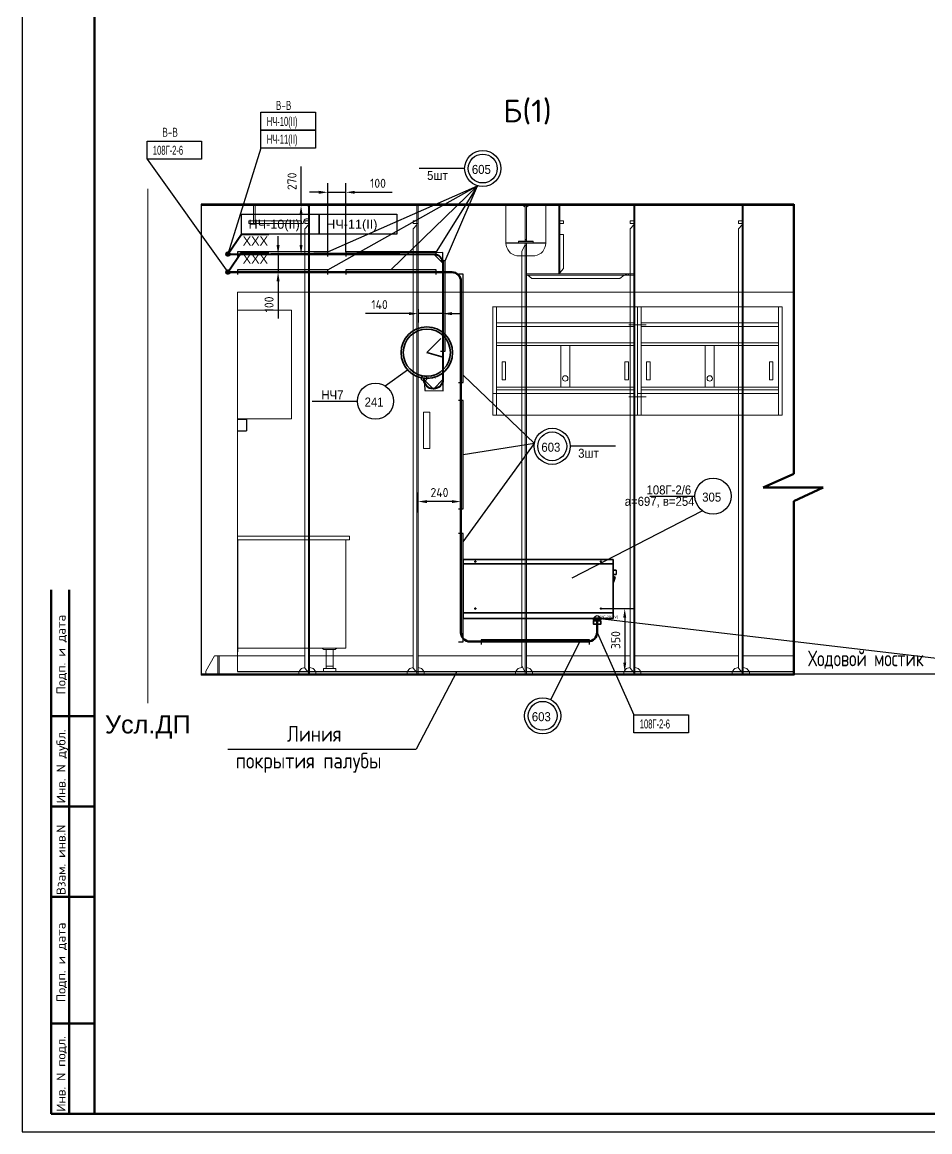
# Model space of a CAD drawing. Header units: millimetres. Extents: x -35117 to 70520, y -28859 to 27816.
# Drawn here: x -13164 to -8139, y -16166 to -10023 of the extents above; entities that cross this region are included whole.
import ezdxf

# ---------------------------------------------------------------- set-up
doc = ezdxf.new("R2010")
doc.units = ezdxf.units.MM
for name, color, linetype in [('-1', 7, 'Continuous'), ('-1109', 7, 'Continuous'), ('CABLE', 6, 'Continuous'), ('DIMENSION', 1, 'Continuous'), ('EQUIPMENT', 7, 'Continuous'), ('FORM', 7, 'Continuous'), ('FURN', 4, 'Continuous'), ('Kabeli', 7, 'Continuous'), ('KabeliError', 7, 'Continuous'), ('Выноски', 7, 'Continuous'), ('ВыноскиНаПолеЧертежа', 7, 'Continuous'), ('Насыщение', 7, 'Continuous'), ('ОЛЬГА', 7, 'Continuous'), ('Позиции', 1, 'Continuous'), ('ПозицииОборудования', 7, 'Continuous'), ('ТРАССЫскрытые', 7, 'Continuous'), ('Эл.слесарное насыщение', 7, 'Continuous'), ('ЭСН', 255, 'Continuous')]:
    doc.layers.add(name, color=color, linetype=linetype)
for name, color, linetype, lineweight in [('FORM1', 4, 'Continuous', 50), ('FORMAT', 7, 'Continuous', 15), ('Hull', 1, 'Continuous', 40), ('Other', 3, 'Continuous', 60), ('ТРАССЫ', 7, 'Continuous', 40)]:
    doc.layers.add(name, color=color, linetype=linetype, lineweight=lineweight)
doc.styles.add('SIMPLEX', font='simplex.shx', dxfattribs={"width": 0.9, "height": 50})
doc.styles.get("Standard").update_dxf_attribs({"font": 'arial.ttf'})
doc.styles.add('Standard1', font='simplex.shx', dxfattribs={"height": 2.5})
doc.dimstyles.new('М_20 -1', dxfattribs={"dimscale": 0, "dimtxt": 50, "dimasz": 50, "dimexe": 50, "dimexo": 0, "dimgap": 25, "dimtad": 1, "dimdec": 0, "dimrnd": 5, "dimdsep": 46, "dimtxsty": 'SIMPLEX', "dimcen": 50, "dimclrd": 1, "dimclre": 1, "dimclrt": 3, "dimadec": 0, "dimazin": 0, "dimtfac": 1, "dimtdec": 0, "dimtmove": 0, "dimatfit": 3, "dimfxl": 1, "dimtolj": 1, "dimtzin": 0, "dimarcsym": 0})

# ---------------------------------------------------------------- blocks, each defined once
blk = doc.blocks.new('*U69')
at = {"layer": 'ЭСН', "lineweight": 30}
blk.add_lwpolyline([(500, -25), (500, 0), (0, 0), (0, -25)], dxfattribs=at)
blk = doc.blocks.new('*D103')
at = {"layer": 'Defpoints', "color": 0, "linetype": 'Continuous'}
for p in [(-11619.9, -11036.8), (-11504.4, -11036.8), (-11504.4, -11306.8)]:
    blk.add_point(p, dxfattribs=at)
at = {"layer": 'DIMENSION', "color": 1, "linetype": 'Continuous', "lineweight": -2}
for p, q in [((-11619.9, -11036.8), (-11619.9, -10821.1)), ((-11504.4, -11036.8), (-11669.9, -11036.8)), ((-11619.9, -11256.8), (-11619.9, -11086.8)), ((-11504.4, -11306.8), (-11669.9, -11306.8))]:
    blk.add_line(p, q, dxfattribs=at)
at = {"layer": 'DIMENSION', "color": 1, "linetype": 'Continuous'}
for points in [[(-11628.2, -11086.8), (-11611.5, -11086.8), (-11619.9, -11036.8)], [(-11628.2, -11256.8), (-11611.5, -11256.8), (-11619.9, -11306.8)]]:
    blk.add_solid(points, dxfattribs=at)
at = {"layer": 'DIMENSION', "color": 3, "linetype": 'Continuous', "insert": (-11669.9, -10904), "char_height": 50, "attachment_point": 5, "rotation": 90, "style": 'SIMPLEX'}
blk.add_mtext('\\A1;270', dxfattribs=at)
blk = doc.blocks.new('*D104')
at = {"layer": 'Defpoints', "color": 0, "linetype": 'Continuous'}
for p in [(-11372.4, -10964.8), (-11472.4, -11294.3), (-11372.4, -11294.3)]:
    blk.add_point(p, dxfattribs=at)
at = {"layer": 'DIMENSION', "color": 1, "linetype": 'Continuous', "lineweight": -2}
for p, q in [((-11472.4, -11294.3), (-11472.4, -10914.8)), ((-11372.4, -11294.3), (-11372.4, -10914.8)), ((-11522.4, -10964.8), (-11572.4, -10964.8)), ((-11472.4, -10964.8), (-11372.4, -10964.8)), ((-11322.4, -10964.8), (-11115.2, -10964.8))]:
    blk.add_line(p, q, dxfattribs=at)
at = {"layer": 'DIMENSION', "color": 1, "linetype": 'Continuous'}
for points in [[(-11522.4, -10956.4), (-11522.4, -10973.1), (-11472.4, -10964.8)], [(-11322.4, -10956.4), (-11322.4, -10973.1), (-11372.4, -10964.8)]]:
    blk.add_solid(points, dxfattribs=at)
at = {"layer": 'DIMENSION', "color": 3, "linetype": 'Continuous', "insert": (-11193.8, -10914.8), "char_height": 50, "attachment_point": 5, "style": 'SIMPLEX'}
blk.add_mtext('\\A1;100', dxfattribs=at)
blk = doc.blocks.new('*D105')
at = {"layer": 'Defpoints', "color": 0, "linetype": 'Continuous'}
for p in [(-10972.4, -11611.1), (-10834.9, -11636.4), (-10834.9, -11640)]:
    blk.add_point(p, dxfattribs=at)
at = {"layer": 'DIMENSION', "color": 1, "linetype": 'Continuous', "lineweight": -2}
for p, q in [((-10834.9, -11640), (-10834.9, -11586.4)), ((-11022.4, -11636.4), (-11263.8, -11636.4)), ((-10972.4, -11611.1), (-10972.4, -11686.4)), ((-10834.9, -11636.4), (-10972.4, -11636.4)), ((-10784.9, -11636.4), (-10734.9, -11636.4))]:
    blk.add_line(p, q, dxfattribs=at)
at = {"layer": 'DIMENSION', "color": 1, "linetype": 'Continuous'}
for points in [[(-11022.4, -11628.1), (-11022.4, -11644.7), (-10972.4, -11636.4)], [(-10784.9, -11628.1), (-10784.9, -11644.7), (-10834.9, -11636.4)]]:
    blk.add_solid(points, dxfattribs=at)
at = {"layer": 'DIMENSION', "color": 3, "linetype": 'Continuous', "insert": (-11185.2, -11586.4), "char_height": 50, "attachment_point": 5, "style": 'SIMPLEX'}
blk.add_mtext('\\A1;140', dxfattribs=at)
blk = doc.blocks.new('A$C748B03BD')
at = {"layer": 'Позиции'}
for p in [(0, 0), (600, 0)]:
    blk.add_blockref('*U69', p, dxfattribs=at)
blk = doc.blocks.new('*U61')
at = {"layer": 'ЭСН', "lineweight": 30}
blk.add_lwpolyline([(600, -25), (600, 0), (0, 0), (0, -25)], dxfattribs=at)
blk = doc.blocks.new('*D110')
at = {"layer": 'Defpoints', "color": 0, "linetype": 'Continuous'}
for p in [(-11796.7, -11306.8), (-11796.7, -11406.8), (-11747, -11406.8)]:
    blk.add_point(p, dxfattribs=at)
at = {"layer": 'DIMENSION', "color": 1, "linetype": 'Continuous', "lineweight": -2}
for p, q in [((-11747, -11256.8), (-11747, -11206.8)), ((-11796.7, -11306.8), (-11697, -11306.8)), ((-11747, -11306.8), (-11747, -11406.8)), ((-11796.7, -11406.8), (-11697, -11406.8)), ((-11747, -11456.8), (-11747, -11664))]:
    blk.add_line(p, q, dxfattribs=at)
at = {"layer": 'DIMENSION', "color": 1, "linetype": 'Continuous'}
for points in [[(-11755.4, -11256.8), (-11738.7, -11256.8), (-11747, -11306.8)], [(-11755.4, -11456.8), (-11738.7, -11456.8), (-11747, -11406.8)]]:
    blk.add_solid(points, dxfattribs=at)
at = {"layer": 'DIMENSION', "color": 3, "linetype": 'Continuous', "insert": (-11797, -11585.4), "char_height": 50, "attachment_point": 5, "rotation": 90, "style": 'SIMPLEX'}
blk.add_mtext('\\A1;100', dxfattribs=at)
blk = doc.blocks.new('*D111')
at = {"layer": 'Defpoints', "color": 0, "linetype": 'Continuous'}
for p in [(-10972.4, -12676.8), (-10972.4, -12736.6), (-10734.9, -12736.6)]:
    blk.add_point(p, dxfattribs=at)
at = {"layer": 'DIMENSION', "color": 1, "linetype": 'Continuous', "lineweight": -2}
for p, q in [((-10972.4, -12736.6), (-10972.4, -12626.8)), ((-10734.9, -12736.6), (-10734.9, -12626.8)), ((-10784.9, -12676.8), (-10922.4, -12676.8))]:
    blk.add_line(p, q, dxfattribs=at)
at = {"layer": 'DIMENSION', "color": 1, "linetype": 'Continuous'}
for points in [[(-10922.4, -12668.5), (-10922.4, -12685.2), (-10972.4, -12676.8)], [(-10784.9, -12668.5), (-10784.9, -12685.2), (-10734.9, -12676.8)]]:
    blk.add_solid(points, dxfattribs=at)
at = {"layer": 'DIMENSION', "color": 3, "linetype": 'Continuous', "insert": (-10853.6, -12626.8), "char_height": 50, "attachment_point": 5, "style": 'SIMPLEX'}
blk.add_mtext('\\A1;240', dxfattribs=at)
blk = doc.blocks.new('*D117')
at = {"layer": 'Defpoints', "color": 0, "linetype": 'Continuous'}
for p in [(-9959.9, -13269), (-9943.1, -13617.8), (-9828, -13617.8)]:
    blk.add_point(p, dxfattribs=at)
at = {"layer": 'DIMENSION', "color": 1, "linetype": 'Continuous', "lineweight": -2}
for p, q in [((-9959.9, -13269), (-9778, -13269)), ((-9828, -13319), (-9828, -13567.8)), ((-9943.1, -13617.8), (-9778, -13617.8))]:
    blk.add_line(p, q, dxfattribs=at)
at = {"layer": 'DIMENSION', "color": 1, "linetype": 'Continuous'}
for points in [[(-9836.3, -13319), (-9819.7, -13319), (-9828, -13269)], [(-9836.3, -13567.8), (-9819.7, -13567.8), (-9828, -13617.8)]]:
    blk.add_solid(points, dxfattribs=at)
at = {"layer": 'DIMENSION', "color": 3, "linetype": 'Continuous', "insert": (-9878, -13443.4), "char_height": 50, "attachment_point": 5, "rotation": 90, "style": 'SIMPLEX'}
blk.add_mtext('\\A1;350', dxfattribs=at)
blk = doc.blocks.new('*U397')
for p, q in [((0, 0), (74.4, 110.2)), ((74.4, 110.2), (225.6, 110.2))]:
    blk.add_line(p, q)
blk.add_circle((0, 0), 10)
blk.add_circle((0, 0), 10)
for tag, p in [('НАЗВАНИЕ_ПЕРЕХОДА', (86.2, 116.4)), ('СПРАВКА_ПЕРЕХОДА', (82, 47.2))]:
    blk.add_attdef(tag, p, '', height=50)
at = {"flags": 1}
for tag, p in [('ДЛИНА_ПЕРЕХОДА', (104.7, -170.5)), ('СУФИКС', (95, -250.5)), ('ID_перех', (95, -319.4))]:
    blk.add_attdef(tag, p, '', height=50, dxfattribs=at)
blk = doc.blocks.new('*U409')
for p, q in [((0, 0), (74.4, 110.2)), ((74.4, 110.2), (225.6, 110.2))]:
    blk.add_line(p, q)
blk.add_circle((0, 0), 10)
blk.add_circle((0, 0), 10)
for tag, p in [('НАЗВАНИЕ_ПЕРЕХОДА', (86.2, 116.4)), ('СПРАВКА_ПЕРЕХОДА', (82, 47.2))]:
    blk.add_attdef(tag, p, '', height=50)
at = {"flags": 1}
for tag, p in [('ДЛИНА_ПЕРЕХОДА', (104.7, -170.5)), ('СУФИКС', (95, -250.5)), ('ID_перех', (95, -319.4))]:
    blk.add_attdef(tag, p, '', height=50, dxfattribs=at)

msp = doc.modelspace()

# ---------------------------------------------------------------- linework, layer by layer
at = {"layer": '-1', "color": 1, "lineweight": 0}
msp.add_line((-12468.68, -10944.932), (-12468.68, -13792.385), dxfattribs=at)
at = {"layer": '-1109', "color": 1, "lineweight": 0}
for p, q in [((-10186.383, -11036.816), (-10192.383, -11036.816)), ((-10192.383, -11036.816), (-10192.383, -11046.815)), ((-10186.383, -11046.815), (-10192.383, -11046.815)), ((-10192.383, -11051.816), (-10186.383, -11051.816)), ((-10186.383, -11046.815), (-10186.383, -11036.816))]:
    msp.add_line(p, q, dxfattribs=at)
at = {"layer": '-1109', "color": 4, "lineweight": 0}
msp.add_lwpolyline([(-9137.381, -13630.815), (-8892.36, -13630.815)], dxfattribs=at)
at = {"color": 3}
for p, q in [((-8892.36, -11029.816), (-12172.36, -11029.816)), ((-12172.36, -11029.816), (-12172.36, -13636.838)), ((-12172.36, -11036.816), (-8892.36, -11036.816)), ((-12172.36, -13629.838), (-8892.36, -13629.838)), ((-8892.36, -13629.838), (-7985.657, -13629.838)), ((-8892.36, -13636.838), (-12172.36, -13636.838))]:
    msp.add_line(p, q, dxfattribs=at)
at = {"color": 2, "ltscale": 300}
for p, q in [((-11972.36, -12220.466), (-11922.36, -12220.466)), ((-11922.36, -12220.466), (-11922.36, -12285.468)), ((-11972.36, -12285.468), (-11922.36, -12285.468))]:
    msp.add_line(p, q, dxfattribs=at)
msp.add_line((-11972.36, -13617.838), (-8892.36, -13617.838))
at = {"color": 2}
for p in [(-10756.664, -13617.838), (-12025.22, -14047.788)]:
    msp.add_line(p, (-10981.78, -14047.788), dxfattribs=at)
msp.add_lwpolyline([(-10938.41, -11994.41), (-10934.628, -12062.536), (-10833.819, -12062.857), (-10834.201, -11297.763), (-12025.047, -11306.816)])
at = {"layer": 'CABLE', "color": 6, "linetype": 'Continuous', "lineweight": 50}
for points in [[(-12025.047, -11406.816), (-10784.86, -11406.816, -0.41421356), (-10734.86, -11456.816), (-10734.86, -13401.467, 0.41421356), (-10684.86, -13451.467), (-10683.795, -13451.467, 0.00244523), (-10683.306, -13451.465, 0.00244523)], [(-10030.437, -13451.465, 0.4113517), (-9980.926, -13401.467), (-9980.926, -13322.651)]]:
    msp.add_lwpolyline(points, format="xyb", dxfattribs=at)
msp.add_lwpolyline([(-10683.306, -13451.465), (-10030.437, -13451.465)], dxfattribs=at)
at = {"layer": 'CABLE', "color": 2, "linetype": 'Continuous', "lineweight": 50}
msp.add_circle((-12025.047, -11306.816), 8.849, dxfattribs=at)
at = {"layer": 'CABLE', "color": 6, "linetype": 'Continuous', "lineweight": 50}
msp.add_circle((-12025.047, -11406.816), 8.849, dxfattribs=at)
at = {"layer": 'EQUIPMENT', "color": 2, "linetype": 'Continuous', "lineweight": 35}
for p, q in [((-10722.36, -12996.894), (-9892.36, -12996.894)), ((-10722.36, -13323.238), (-10722.36, -12996.894)), ((-9892.36, -13020.638), (-10722.36, -13020.638)), ((-9892.36, -12996.894), (-9892.36, -13323.238)), ((-9890.443, -13056.498), (-9875.367, -13056.498)), ((-9875.367, -13079.546), (-9890.443, -13079.546)), ((-9880.688, -13095.32), (-9890.443, -13090.888)), ((-9890.443, -13123.687), (-9880.688, -13095.32)), ((-9892.36, -13292.894), (-10722.36, -13292.894)), ((-9892.36, -13323.238), (-10722.36, -13323.238))]:
    msp.add_line(p, q, dxfattribs=at)
for points in [[(-10923.397, -11852.402), (-10845.502, -11774.507)], [(-10923.397, -11852.402), (-10832.755, -11876.689)]]:
    msp.add_lwpolyline(points, dxfattribs=at)
for points in [[(-9960.182, -13322.651), (-10001.67, -13322.651), (-10001.67, -13330.743), (-9960.182, -13330.743)], [(-9960.182, -13336.812), (-10001.67, -13336.812), (-10001.67, -13355.018), (-9960.182, -13355.018)], [(-9971.313, -13330.743), (-9993.575, -13330.743), (-9993.575, -13336.812), (-9971.313, -13336.812)]]:
    msp.add_lwpolyline(points, close=True, dxfattribs=at)
for centre, radius in [((-10923.397, -11852.402), 142.8), ((-10923.397, -11852.402), 130.56), ((-10654.86, -13008.962), 3), ((-9959.86, -13008.962), 3), ((-10654.86, -13268.962), 3), ((-9959.86, -13268.962), 3)]:
    msp.add_circle(centre, radius, dxfattribs=at)
at = {"layer": 'FORM', "color": 7}
msp.add_lwpolyline([(-13163.591, -16165.54), (3636.409, -16165.54), (3636.409, -4285.54), (-13163.591, -4285.54)], close=True, dxfattribs=at)
at = {"layer": 'FORM1'}
for p, q in [((-12763.591, -4385.54), (-12763.591, -16065.54)), ((-13003.591, -16065.54), (-13003.591, -13165.54)), ((-12903.591, -16065.54), (-12903.591, -13165.54)), ((-12763.591, -13865.54), (-13003.591, -13865.54)), ((-12763.591, -14365.54), (-13003.591, -14365.54)), ((-12763.591, -14865.54), (-13003.591, -14865.54)), ((-12763.591, -15565.54), (-13003.591, -15565.54)), ((-12763.591, -16065.54), (-13003.591, -16065.54)), ((-12763.591, -16065.54), (3536.409, -16065.54))]:
    msp.add_line(p, q, dxfattribs=at)
at = {"layer": 'FORMAT', "color": 0}
msp.add_line((-11272.36, -13629.838), (-11302.36, -13629.838), dxfattribs=at)
at = {"layer": 'FURN', "color": 4}
msp.add_line((-11972.36, -12887.838), (-11972.36, -13507.838), dxfattribs=at)
at = {"layer": 'Hull', "color": 86, "linetype": 'Continuous', "lineweight": 20}
for p, q in [((-11874.463, -11136.816), (-11874.463, -11036.816)), ((-10378.381, -11236.816), (-10378.381, -11036.816)), ((-10372.382, -11036.816), (-10372.382, -11236.816)), ((-10192.383, -11046.815), (-10192.383, -11136.816)), ((-10192.383, -11160.38), (-10192.383, -11051.816)), ((-10186.383, -11136.816), (-10186.383, -11046.815)), ((-10186.383, -11051.816), (-10186.383, -11160.38)), ((-11908.603, -11136.816), (-11908.603, -11123.423)), ((-11908.603, -11123.423), (-11882.34, -11123.423)), ((-11882.34, -11136.816), (-11908.603, -11136.816)), ((-11882.34, -11123.423), (-11882.34, -11136.816)), ((-11616.751, -11123.423), (-11882.34, -11123.423)), ((-11882.34, -11136.816), (-11616.751, -11136.816)), ((-11616.751, -11136.816), (-11616.751, -11123.423)), ((-11572.382, -11136.816), (-11578.381, -11136.816)), ((-11578.381, -11136.816), (-11578.381, -11151.816)), ((-11578.381, -11151.816), (-11572.382, -11151.816)), ((-11578.381, -11151.816), (-11578.381, -11286.816)), ((-11572.382, -11151.816), (-11572.382, -11136.816)), ((-11572.382, -11286.816), (-11572.382, -11151.816)), ((-10972.382, -11136.816), (-10978.381, -11136.816)), ((-10978.381, -11136.816), (-10978.381, -11151.816)), ((-10972.382, -11151.816), (-10972.382, -11136.816)), ((-10192.383, -11136.816), (-10186.383, -11136.816)), ((-10186.383, -11136.816), (-10192.383, -11136.816)), ((-10192.383, -11136.816), (-10192.383, -11146.815)), ((-10186.383, -11146.815), (-10192.383, -11146.815)), ((-10192.383, -11146.815), (-10192.383, -11286.816)), ((-10192.383, -11160.38), (-10186.383, -11160.38)), ((-10192.383, -11199.04), (-10192.383, -11160.38)), ((-10186.383, -11146.815), (-10186.383, -11136.816)), ((-10186.383, -11286.816), (-10186.383, -11146.815)), ((-10186.383, -11160.38), (-10186.383, -11199.04)), ((-9772.382, -11136.816), (-9778.381, -11136.816)), ((-9778.381, -11136.816), (-9778.381, -11151.816)), ((-9778.381, -11151.816), (-9772.382, -11151.816)), ((-9772.382, -11151.816), (-9772.382, -11136.816)), ((-9172.382, -11136.816), (-9178.381, -11136.816)), ((-9178.381, -11136.816), (-9178.381, -11151.816)), ((-9178.381, -11151.816), (-9172.382, -11151.816)), ((-9172.382, -11151.816), (-9172.382, -11136.816)), ((-10372.382, -11226.816), (-10378.381, -11226.816)), ((-10378.381, -11226.816), (-10378.381, -11229.745)), ((-10378.381, -11229.745), (-10372.382, -11229.745)), ((-10378.381, -11229.745), (-10378.381, -11236.816)), ((-10372.382, -11236.816), (-10378.381, -11236.816)), ((-10378.381, -11236.816), (-10372.382, -11236.816)), ((-10372.382, -11229.745), (-10372.382, -11226.816)), ((-10372.382, -11236.816), (-10372.382, -11229.745)), ((-10192.383, -11416.815), (-10192.383, -11199.04)), ((-10186.383, -11199.04), (-10186.383, -11416.815)), ((-10372.382, -11244.815), (-10378.381, -11244.815)), ((-10378.381, -11244.815), (-10378.381, -11259.815)), ((-10378.381, -11259.815), (-10372.382, -11259.815)), ((-10378.381, -11259.815), (-10378.381, -11394.815)), ((-10372.382, -11259.815), (-10372.382, -11244.815)), ((-10372.382, -11394.815), (-10372.382, -11259.815)), ((-10372.382, -11416.815), (-9823.383, -11416.815)), ((-9823.383, -11422.816), (-10372.382, -11422.816)), ((-10186.383, -11416.815), (-10192.383, -11416.815)), ((-9823.383, -11416.815), (-9823.383, -11422.816)), ((-9823.383, -11416.815), (-9821.478, -11416.815)), ((-9821.478, -11422.816), (-9823.383, -11422.816)), ((-9821.478, -11416.815), (-9821.478, -11422.816)), ((-9821.478, -11416.815), (-9816.058, -11416.815)), ((-9816.058, -11422.816), (-9821.478, -11422.816)), ((-9816.058, -11416.815), (-9816.058, -11422.816)), ((-9816.058, -11416.815), (-9807.95, -11416.815)), ((-9807.95, -11422.816), (-9816.058, -11422.816)), ((-9807.95, -11416.815), (-9807.95, -11422.816)), ((-9807.95, -11416.815), (-9798.383, -11416.815)), ((-9798.383, -11422.816), (-9807.95, -11422.816)), ((-9798.383, -11416.815), (-9798.383, -11422.816)), ((-9798.383, -11416.815), (-9778.381, -11416.815)), ((-9778.381, -11422.816), (-9798.383, -11422.816)), ((-9778.381, -11416.815), (-9778.381, -11422.816))]:
    msp.add_line(p, q, dxfattribs=at)
at = {"layer": 'Hull', "color": 4, "linetype": 'Continuous', "lineweight": 50}
for p, q in [((-8892.36, -11029.816), (-8892.36, -12523.384)), ((-9060.96, -12599.756), (-8892.36, -12523.384)), ((-9060.96, -12599.756), (-8892.36, -12523.384)), ((-8892.36, -12599.756), (-9060.96, -12599.756)), ((-8892.36, -12599.756), (-8729.159, -12599.756)), ((-8892.36, -12673.682), (-8729.159, -12599.756)), ((-8892.36, -12673.682), (-8729.159, -12599.756)), ((-8892.36, -12673.682), (-8892.36, -13636.838))]:
    msp.add_line(p, q, dxfattribs=at)
at = {"layer": 'Hull', "color": 86, "linetype": 'Continuous', "lineweight": 20}
for points in [[(-11874.463, -11136.816), (-11882.34, -11136.816), (-11882.34, -11036.816), (-11874.463, -11036.816)], [(-11874.463, -11036.816), (-11584.863, -11036.816), (-11578.381, -11046.815), (-11578.381, -11111.816), (-11591.345, -11111.816), (-11597.543, -11113.718), (-11602.802, -11119.137), (-11606.314, -11127.249), (-11607.547, -11136.816), (-11874.463, -11136.816)], [(-11572.382, -11036.816), (-11572.382, -11136.816), (-11578.381, -11136.816), (-11578.381, -11036.816), (-11572.382, -11036.816)], [(-10972.382, -11036.816), (-10972.382, -11136.816), (-10978.381, -11136.816), (-10978.381, -11036.816), (-10972.382, -11036.816)], [(-10379.382, -11047.816), (-10389.383, -11037.815), (-10485.382, -11037.815), (-10485.382, -11244.815), (-10416.382, -11244.815), (-10416.382, -11235.815), (-10379.382, -11235.815), (-10379.382, -11047.816)], [(-10371.381, -11047.816), (-10371.381, -11235.815), (-10334.381, -11235.815), (-10334.381, -11244.815), (-10265.381, -11244.815), (-10265.381, -11037.815), (-10361.383, -11037.815), (-10371.381, -11047.816)], [(-9772.382, -11036.816), (-9772.382, -11136.816), (-9778.381, -11136.816), (-9778.381, -11036.816), (-9772.382, -11036.816)], [(-9172.382, -11036.816), (-9172.382, -11136.816), (-9178.381, -11136.816), (-9178.381, -11036.816), (-9172.382, -11036.816)], [(-11578.381, -11136.816), (-11598.383, -11136.816), (-11598.383, -11123.423), (-11578.381, -11123.423), (-11578.381, -11136.816)], [(-11578.381, -13623.665), (-11578.381, -11143.966), (-11598.383, -11167.802), (-11598.383, -13599.829), (-11578.381, -13623.665)], [(-11572.382, -11136.816), (-11572.382, -13630.815), (-11578.381, -13630.815), (-11578.381, -11136.816), (-11572.382, -11136.816)], [(-10978.381, -11136.816), (-10998.383, -11136.816), (-10998.383, -11123.423), (-10978.381, -11123.423), (-10978.381, -11136.816)], [(-10978.381, -13623.665), (-10978.381, -11143.966), (-10998.383, -11167.802), (-10998.383, -13599.829), (-10978.381, -13623.665)], [(-10972.382, -11136.816), (-10972.382, -13630.815), (-10978.381, -13630.815), (-10978.381, -11136.816), (-10972.382, -11136.816)], [(-10186.383, -11136.816), (-10166.382, -11136.816), (-10166.382, -11123.423), (-10186.383, -11123.423), (-10186.383, -11136.816)], [(-9778.381, -11136.816), (-9798.383, -11136.816), (-9798.383, -11123.423), (-9778.381, -11123.423), (-9778.381, -11136.816)], [(-9778.381, -13623.665), (-9778.381, -11143.966), (-9798.383, -11167.802), (-9798.383, -13599.829), (-9778.381, -13623.665)], [(-9772.382, -11136.816), (-9772.382, -13630.815), (-9778.381, -13630.815), (-9778.381, -11136.816), (-9772.382, -11136.816)], [(-9178.381, -11136.816), (-9198.383, -11136.816), (-9198.383, -11123.423), (-9178.381, -11123.423), (-9178.381, -11136.816)], [(-9178.381, -13623.665), (-9178.381, -11143.966), (-9198.383, -11167.802), (-9198.383, -13599.829), (-9178.381, -13623.665)], [(-9172.382, -11136.816), (-9172.382, -13630.815), (-9178.381, -13630.815), (-9178.381, -11136.816), (-9172.382, -11136.816)], [(-10415.381, -11236.816), (-10335.382, -11236.816), (-10335.382, -11244.815), (-10415.381, -11244.815), (-10415.381, -11236.816)], [(-10186.383, -11199.04), (-10186.383, -11409.665), (-10166.382, -11385.829), (-10166.382, -11199.04), (-10186.383, -11199.04)], [(-10378.381, -13620.423), (-10378.381, -11255.208), (-10398.383, -11289.848), (-10398.383, -13585.782), (-10378.381, -13620.423)], [(-10372.382, -11244.815), (-10372.382, -13630.815), (-10378.381, -13630.815), (-10378.381, -11244.815), (-10372.382, -11244.815)], [(-9830.533, -11422.816), (-10365.231, -11422.816), (-10341.397, -11442.815), (-9854.367, -11442.815), (-9830.533, -11422.816)], [(-12072.382, -13630.815), (-12072.382, -13530.815), (-12080.38, -13530.815), (-12080.38, -13630.815), (-12072.382, -13630.815)]]:
    msp.add_lwpolyline(points, dxfattribs=at)
for points in [[(-10485.382, -11245.815, 0.18167526), (-10468.533, -11292.089, 0.18167932), (-10425.382, -11315.816), (-10325.382, -11315.816, 0.18167932), (-10282.23, -11292.089, 0.18167526), (-10265.381, -11245.815), (-10485.382, -11245.815)], [(-12147.382, -13630.815), (-11633.38, -13630.815, -0.19892223), (-11623.129, -13606.068, -0.19892313), (-11598.383, -13595.815), (-11598.383, -13530.815), (-12098.306, -13530.815), (-12147.382, -13615.816), (-12147.382, -13630.815)], [(-11537.381, -13630.815), (-11033.38, -13630.815, -0.19892223), (-11023.129, -13606.068, -0.19892313), (-10998.383, -13595.815), (-10998.383, -13530.815), (-11572.382, -13530.815), (-11572.382, -13595.815, -0.19890219), (-11547.632, -13606.068, -0.19892223), (-11537.381, -13630.815, -0.19892223)], [(-10937.381, -13630.815), (-10433.383, -13630.815, -0.19891356), (-10423.129, -13606.068, -0.19892313), (-10398.383, -13595.815), (-10398.383, -13530.815), (-10972.382, -13530.815), (-10972.382, -13595.815, -0.19890219), (-10947.632, -13606.068, -0.19892223), (-10937.381, -13630.815, -0.19892223)], [(-10337.381, -13630.815), (-9833.383, -13630.815, -0.19891356), (-9823.129, -13606.068, -0.19892313), (-9798.383, -13595.815), (-9798.383, -13530.815), (-10372.382, -13530.815), (-10372.382, -13595.815, -0.19890219), (-10347.632, -13606.068, -0.19892223), (-10337.381, -13630.815, -0.19892223)], [(-9737.381, -13630.815), (-9233.383, -13630.815, -0.19891356), (-9223.129, -13606.068, -0.19892313), (-9198.383, -13595.815), (-9198.383, -13530.815), (-9772.382, -13530.815), (-9772.382, -13595.815, -0.19890219), (-9747.632, -13606.068, -0.19892223), (-9737.381, -13630.815, -0.19892223)], [(-8892.36, -13530.815), (-9172.382, -13530.815), (-9172.382, -13595.815, -0.19890219), (-9147.632, -13606.068, -0.19892223), (-9137.381, -13630.815)]]:
    msp.add_lwpolyline(points, format="xyb", dxfattribs=at)
at = {"layer": 'Kabeli', "color": 5}
msp.add_lwpolyline([(-10938.41, -11994.41), (-10938.991, -11995.048), (-10938.791, -12003.127), (-10888.807, -12051.892), (-10884.86, -12051.892), (-10834.86, -12001.892), (-10834.86, -11356.816), (-10884.86, -11306.816), (-12025.047, -11306.816), (-12024.713, -11306.626)], dxfattribs=at)
msp.add_lwpolyline([(-10938.41, -11994.41), (-10938.991, -11995.048), (-10938.791, -12003.127), (-10888.807, -12051.892), (-10884.86, -12051.892), (-10834.86, -12001.892), (-10834.86, -11356.816), (-10884.86, -11306.816), (-12025.047, -11306.816), (-12024.713, -11306.626)], dxfattribs=at)
at = {"layer": 'Kabeli', "color": 2}
msp.add_circle((-12025.047, -11306.816), 4, dxfattribs=at)
msp.add_circle((-12025.047, -11306.816), 4, dxfattribs=at)
at = {"layer": 'KabeliError', "color": 231}
msp.add_lwpolyline([(-9980.926, -13322.651), (-2196.644, -14239.448)], dxfattribs=at)
at = {"layer": 'Other', "color": 5, "linetype": 'Continuous', "lineweight": 18}
for p, q in [((-11972.36, -13617.838), (-11972.36, -11517.838)), ((-11972.36, -11517.838), (-8892.36, -11517.838))]:
    msp.add_line(p, q, dxfattribs=at)
at = {"layer": 'Other', "color": 251, "linetype": 'Continuous', "lineweight": 20}
for p, q in [((-10557.36, -11597.159), (-10557.36, -12197.159)), ((-10557.36, -11597.838), (-9757.36, -11597.838)), ((-10557.36, -11897.838), (-10557.36, -11597.838)), ((-10537.36, -11897.838), (-10537.36, -11597.838)), ((-9777.36, -11597.838), (-9777.36, -12197.838)), ((-9757.36, -11597.159), (-9757.36, -12197.159)), ((-9757.36, -11897.838), (-9757.36, -11597.838)), ((-9757.36, -11597.838), (-8957.36, -11597.838)), ((-9757.36, -11897.838), (-9757.36, -11597.838)), ((-9737.36, -11897.838), (-9737.36, -11597.838)), ((-8977.36, -11597.838), (-8977.36, -12197.838)), ((-8957.36, -11897.838), (-8957.36, -11597.838)), ((-11972.36, -11617.838), (-11672.36, -11617.838)), ((-11672.36, -11617.838), (-11672.36, -12217.838)), ((-10537.36, -11687.838), (-9777.36, -11687.838)), ((-10537.36, -11707.838), (-9777.36, -11707.838)), ((-9804.63, -11697.838), (-9710.09, -11697.838)), ((-9737.36, -11687.838), (-8977.36, -11687.838)), ((-9737.36, -11707.838), (-8977.36, -11707.838)), ((-10537.36, -11797.838), (-9777.36, -11797.838)), ((-10537.36, -11812.838), (-9777.36, -11812.838)), ((-10182.36, -12042.838), (-10182.36, -11812.838)), ((-10132.36, -12042.838), (-10132.36, -11812.838)), ((-9737.36, -11797.838), (-8977.36, -11797.838)), ((-9737.36, -11812.838), (-8977.36, -11812.838)), ((-9382.36, -12042.838), (-9382.36, -11812.838)), ((-9332.36, -12042.838), (-9332.36, -11812.838)), ((-10557.36, -12197.838), (-10557.36, -11897.838)), ((-10537.36, -12197.838), (-10537.36, -11897.838)), ((-9757.36, -12197.838), (-9757.36, -11897.838)), ((-9757.36, -12197.838), (-9757.36, -11897.838)), ((-9737.36, -12197.838), (-9737.36, -11897.838)), ((-8957.36, -12197.838), (-8957.36, -11897.838)), ((-9777.36, -12077.838), (-10557.36, -12077.838)), ((-9777.36, -12042.838), (-10537.36, -12042.838)), ((-9777.36, -12057.838), (-10537.36, -12057.838)), ((-9804.63, -12097.838), (-9710.09, -12097.838)), ((-8977.36, -12077.838), (-9757.36, -12077.838)), ((-8977.36, -12042.838), (-9737.36, -12042.838)), ((-8977.36, -12057.838), (-9737.36, -12057.838)), ((-11972.36, -12217.838), (-11672.36, -12217.838)), ((-10557.36, -12197.838), (-9757.36, -12197.838)), ((-9757.36, -12197.838), (-8957.36, -12197.838)), ((-11972.36, -12868.496), (-11352.36, -12868.463)), ((-11552.264, -12887.838), (-11972.36, -12887.838)), ((-11352.36, -12887.838), (-11596.688, -12887.838)), ((-11352.36, -12868.463), (-11352.36, -12887.838)), ((-11568.785, -13487.838), (-11971.585, -13487.838)), ((-11493.03, -13495.554), (-11504.805, -13487.421)), ((-11493.03, -13495.554), (-11431.594, -13495.554)), ((-11431.594, -13495.554), (-11421.89, -13487.421)), ((-11481.585, -13617.838), (-11441.585, -13617.838))]:
    msp.add_line(p, q, dxfattribs=at)
at = {"layer": 'Other', "color": 251, "linetype": 'Continuous', "lineweight": 20, "extrusion": (0, 1, 0)}
for p, q in [((-11481.585, -13600.861), (-11481.585, -13495.554)), ((-11441.585, -13600.861), (-11441.585, -13495.554)), ((-11481.585, -13587.582), (-11441.585, -13587.582))]:
    msp.add_line(p, q, dxfattribs=at)
at = {"layer": 'Other', "color": 251, "linetype": 'Continuous', "lineweight": 20}
for points in [[(-10507.36, -11902.838), (-10487.359, -11902.838), (-10487.359, -12002.838), (-10507.36, -12002.838), (-10507.36, -11902.838)], [(-9827.358, -11902.838), (-9807.36, -11902.838), (-9807.36, -12002.838), (-9827.358, -12002.838), (-9827.358, -11902.838)], [(-9707.36, -11902.838), (-9687.359, -11902.838), (-9687.359, -12002.838), (-9707.36, -12002.838), (-9707.36, -11902.838)], [(-9027.358, -11902.838), (-9007.36, -11902.838), (-9007.36, -12002.838), (-9027.358, -12002.838), (-9027.358, -11902.838)]]:
    msp.add_lwpolyline(points, dxfattribs=at)
for points in [[(-10941.313, -12182.628), (-10906.255, -12182.628), (-10906.255, -12382.564), (-10941.313, -12382.564)], [(-11971.585, -12887.838), (-11371.585, -12887.838), (-11371.585, -13487.838), (-11971.585, -13487.838)], [(-11495.857, -13600.861), (-11427.313, -13600.861), (-11427.313, -13617.838), (-11495.857, -13617.838)]]:
    msp.add_lwpolyline(points, close=True, dxfattribs=at)
for centre in [(-10157.36, -11995.295), (-9357.36, -11995.295)]:
    msp.add_circle(centre, 15, dxfattribs=at)
at = {"layer": 'Выноски', "color": 1}
for points in [[(-11841.603, -10620.984), (-11841.603, -10521.984), (-11539.966, -10521.984), (-11539.966, -10620.984), (-11841.603, -10620.984)], [(-11841.603, -10719.984), (-11841.603, -10620.984), (-11539.966, -10620.984), (-11539.966, -10719.984), (-11841.603, -10719.984)], [(-12471.875, -10780.921), (-12471.875, -10681.921), (-12170.238, -10681.921), (-12170.238, -10780.921), (-12471.875, -10780.921)], [(-11841.603, -10719.984), (-12025.047, -11306.816)], [(-12471.875, -10780.921), (-12025.047, -11406.816)], [(-9980.926, -13401.467), (-9776.737, -13857.848)], [(-9776.737, -13956.848), (-9776.737, -13857.848), (-9475.1, -13857.848), (-9475.1, -13956.848), (-9776.737, -13956.848)]]:
    msp.add_lwpolyline(points, dxfattribs=at)
at = {"layer": 'ВыноскиНаПолеЧертежа', "color": 0}
for points in [[(-11950.335, -11086.379), (-11520.335, -11086.379), (-11520.335, -11196.379), (-11950.335, -11196.379)], [(-11520.335, -11086.379), (-11090.335, -11086.379), (-11090.335, -11196.379), (-11520.335, -11196.379)]]:
    msp.add_lwpolyline(points, close=True, dxfattribs=at)
at = {"layer": 'Насыщение', "color": 1}
msp.add_lwpolyline([(-10073.513, -13442.942), (-10237.775, -13773.204)], dxfattribs=at)
for centre, radius in [((-10614.214, -10833.093), 100), ((-10614.214, -10833.093), 80), ((-10229.372, -12370.96), 100), ((-10229.372, -12370.96), 80), ((-10282.308, -13862.74), 100), ((-10282.308, -13862.74), 80)]:
    msp.add_circle(centre, radius, dxfattribs=at)
at = {"layer": 'ОЛЬГА', "color": 2}
msp.add_line((-9875.367, -13056.498), (-9875.367, -13079.546), dxfattribs=at)
at = {"layer": 'ПозицииОборудования', "color": 1}
for p, q in [((-10716.15, -10833.093), (-10965.73, -10833.093)), ((-11557.637, -12121.039), (-11308.057, -12121.039)), ((-9879.792, -12370.96), (-10129.372, -12370.96)), ((-9688.79, -12647.139), (-9439.21, -12647.139))]:
    msp.add_line(p, q, dxfattribs=at)
for points in [[(-11472.36, -11294.316), (-10643.361, -10928.751), (-10872.36, -11294.316)], [(-11472.36, -11394.316), (-10643.361, -10928.751), (-11122.36, -11394.316)], [(-10822.36, -11344.316), (-10643.361, -10928.751)], [(-11154.103, -12036.843), (-11030.554, -11946.791)], [(-10722.36, -11976.503), (-10327.996, -12354.424), (-10722.36, -12417.646)], [(-10722.36, -12900.487), (-10327.996, -12354.424)], [(-10118.737, -13099.528), (-9398.563, -12727.62)]]:
    msp.add_lwpolyline(points, dxfattribs=at)
for centre in [(-11208.057, -12121.039), (-9339.21, -12647.139)]:
    msp.add_circle(centre, 100, dxfattribs=at)
at = {"layer": 'ТРАССЫ', "color": 2, "ltscale": 200}
msp.add_lwpolyline([(-12025.047, -11306.816), (-10884.86, -11306.816, -0.41421356), (-10834.86, -11356.816), (-10834.86, -12001.892, -0.41421356), (-10884.86, -12051.892), (-10888.807, -12051.892, -0.40700054), (-10938.791, -12003.127), (-10938.991, -11995.048)], format="xyb", dxfattribs=at)
at = {"layer": 'ТРАССЫскрытые', "color": 2}
msp.add_circle((-10938.41, -11994.41), 15, dxfattribs=at)
at = {"layer": 'ТРАССЫскрытые', "color": 6}
msp.add_circle((-9980.926, -13322.651), 15, dxfattribs=at)

# ---------------------------------------------------------------- block references
at = {"layer": 'ТРАССЫ'}
ref = msp.add_blockref('*U397', (-12024.713, -11306.626), dxfattribs=at)
ref.add_attrib('СПРАВКА_ПЕРЕХОДА', 'ХХХ', (-11942.681, -11259.409), dxfattribs={"layer": '0', "height": 50})
ref = msp.add_blockref('*U409', (-12024.713, -11406.626), dxfattribs=at)
ref.add_attrib('СПРАВКА_ПЕРЕХОДА', 'ХХХ', (-11942.681, -11359.409), dxfattribs={"layer": '0', "height": 50})
at = {"layer": 'Эл.слесарное насыщение', "color": 7, "linetype": 'Continuous', "lineweight": 30}
msp.add_blockref('A$C748B03BD', (-11972.36, -11394.316), dxfattribs=at)
at = {"layer": 'ЭСН'}
for name, p in [('*U69', (-11972.36, -11294.316)), ('*U69', (-11372.36, -11294.316)), ('*U61', (-10622.609, -13442.942))]:
    msp.add_blockref(name, p, dxfattribs=at)
at = {"layer": 'ЭСН', "rotation": 270}
for name, p in [('*U69', (-10822.36, -11344.316)), ('*U61', (-10722.36, -11417.646)), ('*U61', (-10722.36, -12117.646)), ('*U61', (-10722.36, -12853.287))]:
    msp.add_blockref(name, p, dxfattribs=at)

# ---------------------------------------------------------------- texts
at = {"color": 4, "style": 'Standard1'}
msp.add_text('Б(1)', height=125, dxfattribs=at).set_placement((-10501.399, -10577.153))
at = {"ltscale": 7, "style": 'Standard1', "width": 0.7}
msp.add_text('Ходовой мостик', height=87.5, dxfattribs=at).set_placement((-8812.277, -13588.681, 0))
at = {"color": 4}
msp.add_text('Усл.ДП', height=100, dxfattribs=at).set_placement((-12705.07, -13960.208))
at = {"color": 2, "style": 'Standard1', "width": 0.8}
for s, p in [('Линия', (-11697.728, -14006.159)), ('покрытия палубы', (-11981.327, -14154.38))]:
    msp.add_text(s, height=87.5, dxfattribs=at).set_placement(p)
at = {"layer": 'FORM', "color": 3, "style": 'Standard1', "width": 0.7}
for p in [(-11759.106, -10508.641), (-12387.515, -10657.573)]:
    msp.add_text('В-В', height=50, dxfattribs=at).set_placement(p)
at = {"layer": 'FORM', "color": 7, "style": 'Standard1'}
for s, p in [('Подп. и дата', (-12923.591, -13744.773)), ('Инв. N дубл.', (-12923.591, -14346.94)), ('Взам. инв.N', (-12923.591, -14854.412)), ('Подп. и дата', (-12923.591, -15448.34)), ('Инв. N подл.', (-12923.591, -16054.073))]:
    msp.add_text(s, height=50, rotation=90, dxfattribs=at).set_placement(p)
at = {"layer": 'Выноски', "color": 3, "width": 0.6}
for s, p in [('НЧ-10(II)', (-11809.603, -10596.984)), ('НЧ-11(II)', (-11809.603, -10695.984)), ('108Г-2-6', (-12439.875, -10756.921)), ('108Г-2-6', (-9744.737, -13932.848))]:
    msp.add_text(s, height=50, dxfattribs=at).set_placement(p)
at = {"layer": 'ВыноскиНаПолеЧертежа', "color": 0}
for s, p in [('НЧ-10(II)', (-11910.335, -11166.379)), ('НЧ-11(II)', (-11480.335, -11166.379))]:
    msp.add_text(s, height=50, dxfattribs=at).set_placement(p)
at = {"layer": 'Насыщение', "color": 3, "width": 0.9}
for s, p in [('605', (-10674.214, -10863.093)), ('603', (-10289.372, -12400.96)), ('603', (-10342.308, -13892.74))]:
    msp.add_text(s, height=50, dxfattribs=at).set_placement(p)
at = {"layer": 'ПозицииОборудования', "color": 3, "width": 0.9}
for s, p in [('5шт', (-10922.16, -10896.296)), ('НЧ7', (-11507.538, -12111.039)), ('241', (-11268.057, -12151.039)), ('3шт', (-10085.802, -12434.164)), ('108Г-2/6', (-9707.198, -12637.139)), ('а=697, в=254', (-9828.256, -12700.342)), ('305', (-9399.21, -12677.139))]:
    msp.add_text(s, height=50, dxfattribs=at).set_placement(p)
at = {"layer": 'ТРАССЫскрытые', "color": 2}
msp.add_text('НЧ7(II)', height=15, dxfattribs=at).set_placement((-10938.41, -11994.41))
at = {"layer": 'ТРАССЫскрытые', "color": 6}
msp.add_text('108Г-2/6(IV)', height=15, dxfattribs=at).set_placement((-9980.926, -13322.651))

# ---------------------------------------------------------------- dimensions: what is measured, and where the dimension line sits
at = {"layer": 'DIMENSION', "color": 1, "linetype": 'Continuous'}
dim = msp.add_linear_dim(base=(-11619.865, -11036.816), p1=(-11504.385, -11306.816), p2=(-11504.385, -11036.816), angle=90, dimstyle='М_20 -1', override={"dimscale": 1}, dxfattribs=at)
dim.commit()
dim.dimension.update_dxf_attribs({"geometry": '*D103', "text_midpoint": (-11619.865, -10903.958), "dimtype": 160})
for base, p1, p2, picture, middle in [((-11372.36, -10964.757), (-11472.36, -11294.316), (-11372.36, -11294.316), '*D104', (-11193.789, -10914.757)), ((-10972.382, -12676.83), (-10734.86, -12736.586), (-10972.382, -12736.586), '*D111', (-10853.621, -12626.83))]:
    dim = msp.add_linear_dim(base=base, p1=p1, p2=p2, dimstyle='М_20 -1', override={"dimscale": 1}, dxfattribs=at)
    dim.commit()
    dim.dimension.update_dxf_attribs({"geometry": picture, "text_midpoint": middle})
for base, p1, p2, picture, middle in [((-11747.039, -11406.816), (-11796.712, -11306.816), (-11796.712, -11406.816), '*D110', (-11797.039, -11585.387)), ((-9827.997, -13617.838), (-9959.86, -13268.962), (-9943.121, -13617.838), '*D117', (-9877.997, -13443.4))]:
    dim = msp.add_linear_dim(base=base, p1=p1, p2=p2, angle=90, dimstyle='М_20 -1', override={"dimscale": 1}, dxfattribs=at)
    dim.commit()
    dim.dimension.update_dxf_attribs({"geometry": picture, "text_midpoint": middle})
dim = msp.add_linear_dim(base=(-10834.86, -11636.399), p1=(-10972.382, -11611.127), p2=(-10834.86, -11640.045), dimstyle='М_20 -1', override={"dimscale": 1}, dxfattribs=at)
dim.commit()
dim.dimension.update_dxf_attribs({"geometry": '*D105', "text_midpoint": (-11185.189, -11636.399), "dimtype": 160})

doc.saveas('drawing.dxf')
